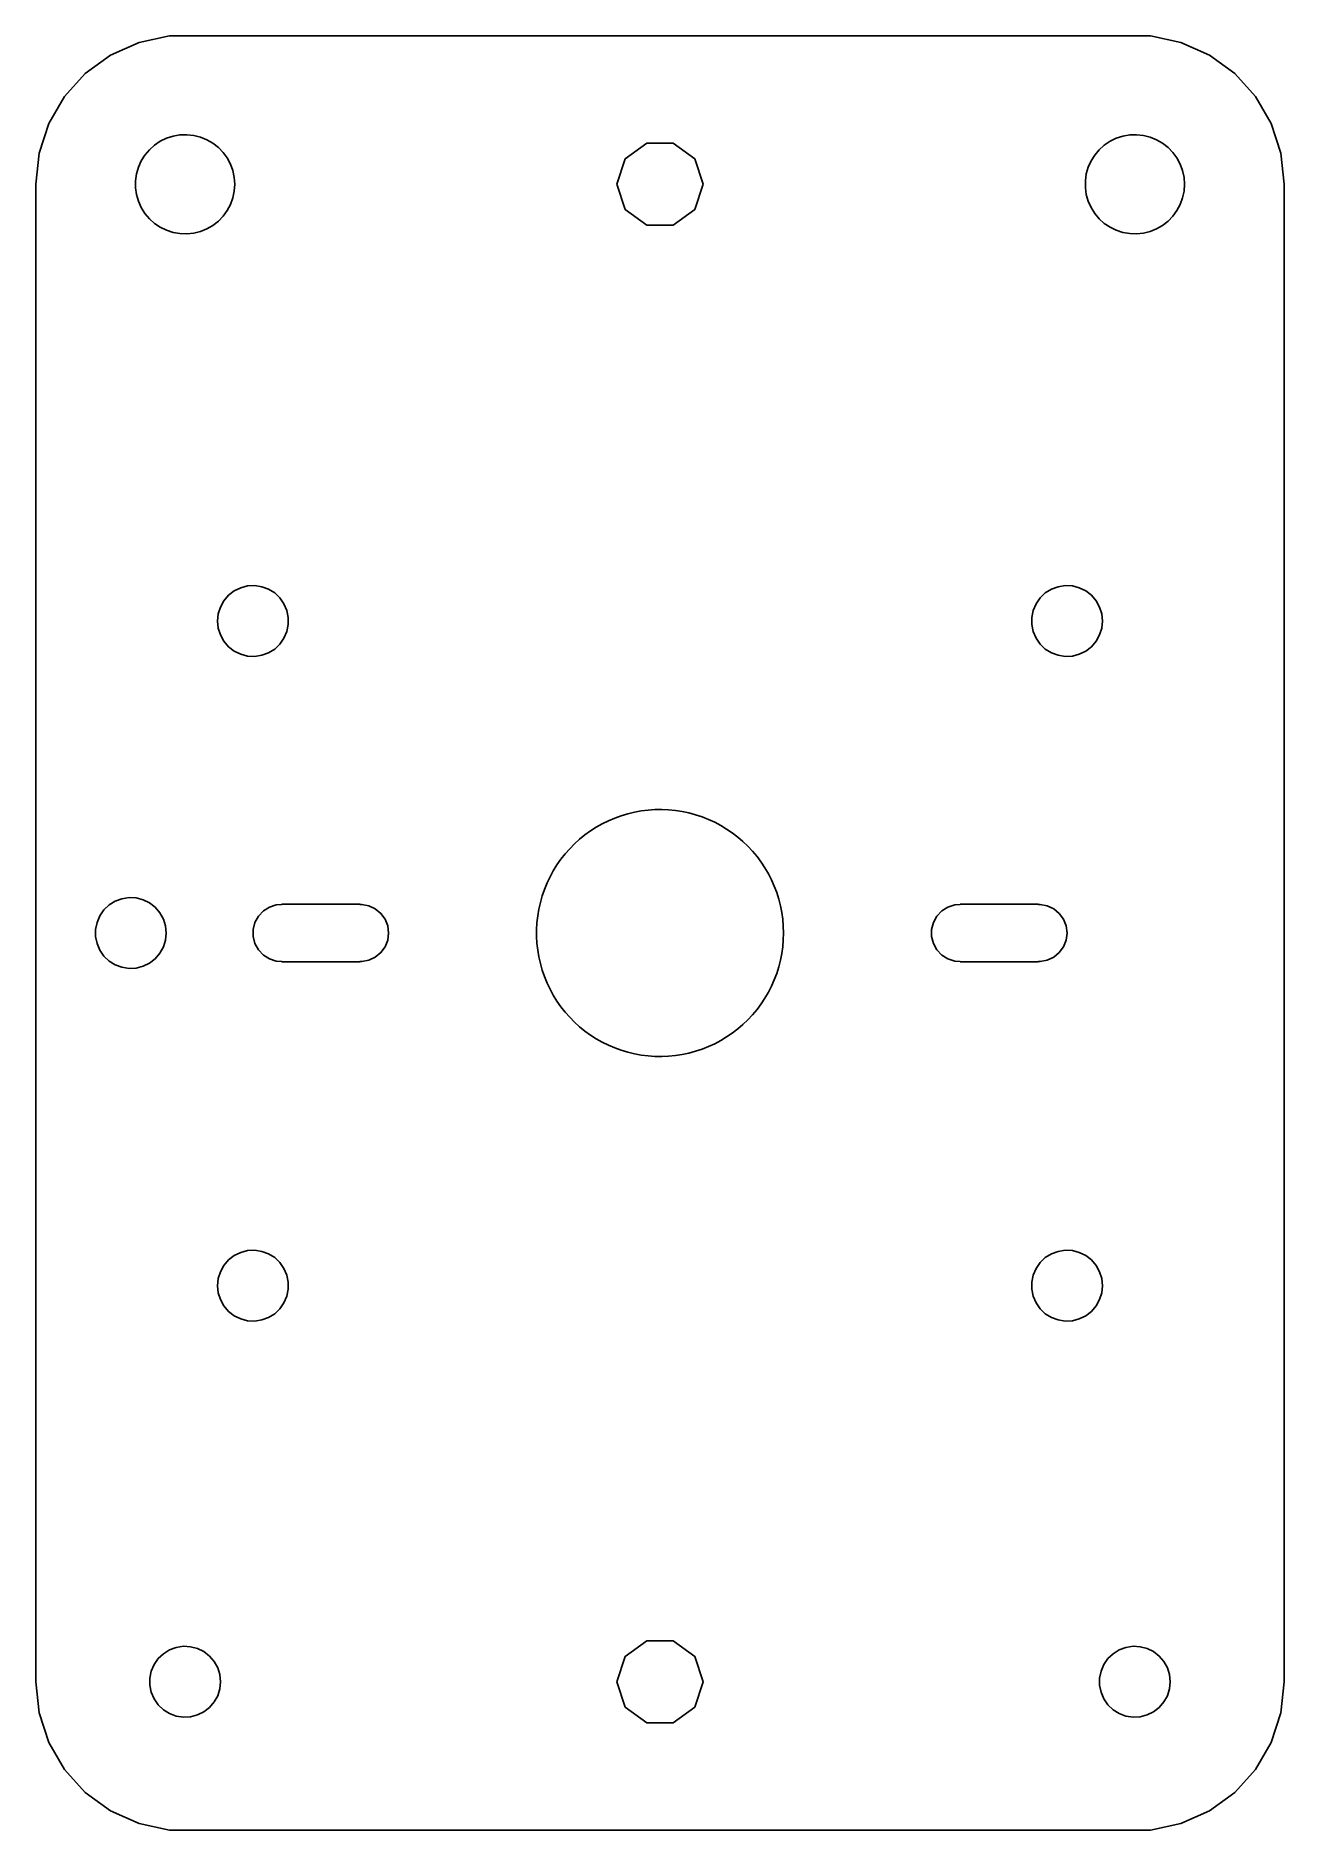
# Model space of a CAD drawing. Extents: x -46 to 46, y -11 to 121.
import ezdxf

# ---------------------------------------------------------------- set-up
doc = ezdxf.new("R2010")
doc.units = 0
doc.header["$MEASUREMENT"] = 0

msp = doc.modelspace()

# ---------------------------------------------------------------- linework, layer by layer
for p, q in [((-40.5, 119.916), (-38.399, 120.852)), ((-38.399, 120.852), (-36.15, 121.33)), ((-36.15, 121.33), (36.15, 121.33)), ((36.15, 121.33), (38.399, 120.852)), ((38.399, 120.852), (40.5, 119.916)), ((-42.36, 118.565), (-40.5, 119.916)), ((40.5, 119.916), (42.36, 118.565)), ((-43.899, 116.856), (-42.36, 118.565)), ((42.36, 118.565), (43.899, 116.856)), ((-45.049, 114.864), (-43.899, 116.856)), ((43.899, 116.856), (45.049, 114.864)), ((-45.76, 112.677), (-45.049, 114.864)), ((-36.829, 113.559), (-36.371, 113.782)), ((-36.371, 113.782), (-35.885, 113.94)), ((-35.885, 113.94), (-35.382, 114.029)), ((-35.382, 114.029), (-34.872, 114.046)), ((-34.872, 114.046), (-34.365, 113.993)), ((-34.365, 113.993), (-33.869, 113.87)), ((-33.869, 113.87), (-33.396, 113.678)), ((33.171, 113.559), (33.629, 113.782)), ((33.629, 113.782), (34.115, 113.94)), ((34.115, 113.94), (34.618, 114.029)), ((34.618, 114.029), (35.128, 114.046)), ((35.128, 114.046), (35.635, 113.993)), ((35.635, 113.993), (36.131, 113.87)), ((36.131, 113.87), (36.604, 113.678)), ((45.049, 114.864), (45.76, 112.677)), ((-46, 110.39), (-45.76, 112.677)), ((-38.23, 112.108), (-37.96, 112.541)), ((-37.96, 112.541), (-37.632, 112.932)), ((-37.632, 112.932), (-37.253, 113.273)), ((-37.253, 113.273), (-36.829, 113.559)), ((-33.396, 113.678), (-32.954, 113.423)), ((-32.954, 113.423), (-32.552, 113.109)), ((-32.552, 113.109), (-32.197, 112.742)), ((-32.197, 112.742), (-31.897, 112.329)), ((-2.569, 112.256), (-0.981, 113.41)), ((-0.981, 113.41), (0.981, 113.41)), ((0.981, 113.41), (2.569, 112.256)), ((31.77, 112.108), (32.04, 112.541)), ((32.04, 112.541), (32.368, 112.932)), ((32.368, 112.932), (32.747, 113.273)), ((32.747, 113.273), (33.171, 113.559)), ((36.604, 113.678), (37.046, 113.423)), ((37.046, 113.423), (37.448, 113.109)), ((37.448, 113.109), (37.803, 112.742)), ((37.803, 112.742), (38.103, 112.329)), ((45.76, 112.677), (46, 110.39)), ((-38.65, 110.645), (-38.579, 111.151)), ((-38.579, 111.151), (-38.438, 111.641)), ((-38.438, 111.641), (-38.23, 112.108)), ((-31.897, 112.329), (-31.658, 111.878)), ((-31.658, 111.878), (-31.483, 111.398)), ((-31.483, 111.398), (-31.377, 110.899)), ((-3.175, 110.39), (-2.569, 112.256)), ((2.569, 112.256), (3.175, 110.39)), ((31.35, 110.645), (31.421, 111.151)), ((31.421, 111.151), (31.562, 111.641)), ((31.562, 111.641), (31.77, 112.108)), ((38.103, 112.329), (38.342, 111.878)), ((38.342, 111.878), (38.517, 111.398)), ((38.517, 111.398), (38.623, 110.899)), ((-46, 0), (-46, 110.39)), ((-38.65, 110.135), (-38.65, 110.645)), ((-38.579, 109.629), (-38.65, 110.135)), ((-31.377, 109.881), (-31.483, 109.382)), ((-31.377, 110.899), (-31.341, 110.39)), ((-31.341, 110.39), (-31.377, 109.881)), ((-2.569, 108.524), (-3.175, 110.39)), ((3.175, 110.39), (2.569, 108.524)), ((31.35, 110.135), (31.35, 110.645)), ((31.421, 109.629), (31.35, 110.135)), ((38.623, 109.881), (38.517, 109.382)), ((38.623, 110.899), (38.659, 110.39)), ((38.659, 110.39), (38.623, 109.881)), ((46, 110.39), (46, 0)), ((-38.438, 109.139), (-38.579, 109.629)), ((-38.23, 108.672), (-38.438, 109.139)), ((-37.96, 108.239), (-38.23, 108.672)), ((-31.658, 108.902), (-31.897, 108.451)), ((-31.483, 109.382), (-31.658, 108.902)), ((-0.981, 107.37), (-2.569, 108.524)), ((2.569, 108.524), (0.981, 107.37)), ((31.562, 109.139), (31.421, 109.629)), ((31.77, 108.672), (31.562, 109.139)), ((32.04, 108.239), (31.77, 108.672)), ((38.342, 108.902), (38.103, 108.451)), ((38.517, 109.382), (38.342, 108.902)), ((-37.632, 107.848), (-37.96, 108.239)), ((-37.253, 107.507), (-37.632, 107.848)), ((-36.829, 107.221), (-37.253, 107.507)), ((-36.371, 106.998), (-36.829, 107.221)), ((-32.954, 107.357), (-33.396, 107.102)), ((-32.552, 107.671), (-32.954, 107.357)), ((-32.197, 108.038), (-32.552, 107.671)), ((-31.897, 108.451), (-32.197, 108.038)), ((0.981, 107.37), (-0.981, 107.37)), ((32.368, 107.848), (32.04, 108.239)), ((32.747, 107.507), (32.368, 107.848)), ((33.171, 107.221), (32.747, 107.507)), ((33.629, 106.998), (33.171, 107.221)), ((37.046, 107.357), (36.604, 107.102)), ((37.448, 107.671), (37.046, 107.357)), ((37.803, 108.038), (37.448, 107.671)), ((38.103, 108.451), (37.803, 108.038)), ((-35.885, 106.84), (-36.371, 106.998)), ((-35.382, 106.751), (-35.885, 106.84)), ((-34.872, 106.734), (-35.382, 106.751)), ((-34.365, 106.787), (-34.872, 106.734)), ((-33.869, 106.91), (-34.365, 106.787)), ((-33.396, 107.102), (-33.869, 106.91)), ((34.115, 106.84), (33.629, 106.998)), ((34.618, 106.751), (34.115, 106.84)), ((35.128, 106.734), (34.618, 106.751)), ((35.635, 106.787), (35.128, 106.734)), ((36.131, 106.91), (35.635, 106.787)), ((36.604, 107.102), (36.131, 106.91)), ((-30.907, 80.645), (-30.396, 80.778)), ((-30.396, 80.778), (-29.868, 80.805)), ((-29.868, 80.805), (-29.345, 80.724)), ((-29.345, 80.724), (-28.849, 80.541)), ((28.849, 80.541), (29.345, 80.724)), ((29.345, 80.724), (29.868, 80.805)), ((29.868, 80.805), (30.396, 80.778)), ((30.396, 80.778), (30.907, 80.645)), ((-32.401, 79.225), (-32.145, 79.688)), ((-32.145, 79.688), (-31.8, 80.089)), ((-31.8, 80.089), (-31.382, 80.412)), ((-31.382, 80.412), (-30.907, 80.645)), ((-28.849, 80.541), (-28.401, 80.261)), ((-28.401, 80.261), (-28.017, 79.897)), ((-28.017, 79.897), (-27.715, 79.463)), ((-27.715, 79.463), (-27.507, 78.977)), ((27.507, 78.977), (27.715, 79.463)), ((27.715, 79.463), (28.017, 79.897)), ((28.017, 79.897), (28.401, 80.261)), ((28.401, 80.261), (28.849, 80.541)), ((30.907, 80.645), (31.382, 80.412)), ((31.382, 80.412), (31.8, 80.089)), ((31.8, 80.089), (32.145, 79.688)), ((32.145, 79.688), (32.401, 79.225)), ((-32.613, 78.195), (-32.559, 78.721)), ((-32.559, 77.669), (-32.613, 78.195)), ((-32.559, 78.721), (-32.401, 79.225)), ((-27.507, 78.977), (-27.401, 78.459)), ((-27.401, 78.459), (-27.401, 77.931)), ((27.401, 78.459), (27.507, 78.977)), ((27.401, 77.931), (27.401, 78.459)), ((32.401, 79.225), (32.559, 78.721)), ((32.559, 78.721), (32.613, 78.195)), ((32.613, 78.195), (32.559, 77.669)), ((-32.401, 77.165), (-32.559, 77.669)), ((-32.145, 76.702), (-32.401, 77.165)), ((-27.715, 76.927), (-28.017, 76.493)), ((-27.507, 77.413), (-27.715, 76.927)), ((-27.401, 77.931), (-27.507, 77.413)), ((27.507, 77.413), (27.401, 77.931)), ((27.715, 76.927), (27.507, 77.413)), ((28.017, 76.493), (27.715, 76.927)), ((32.401, 77.165), (32.145, 76.702)), ((32.559, 77.669), (32.401, 77.165)), ((-31.8, 76.301), (-32.145, 76.702)), ((-31.382, 75.978), (-31.8, 76.301)), ((-30.907, 75.745), (-31.382, 75.978)), ((-30.396, 75.612), (-30.907, 75.745)), ((-29.868, 75.585), (-30.396, 75.612)), ((-29.345, 75.666), (-29.868, 75.585)), ((-28.849, 75.849), (-29.345, 75.666)), ((-28.401, 76.129), (-28.849, 75.849)), ((-28.017, 76.493), (-28.401, 76.129)), ((28.401, 76.129), (28.017, 76.493)), ((28.849, 75.849), (28.401, 76.129)), ((29.345, 75.666), (28.849, 75.849)), ((29.868, 75.585), (29.345, 75.666)), ((30.396, 75.612), (29.868, 75.585)), ((30.907, 75.745), (30.396, 75.612)), ((31.382, 75.978), (30.907, 75.745)), ((31.8, 76.301), (31.382, 75.978)), ((32.145, 76.702), (31.8, 76.301)), ((-30.907, 31.645), (-30.396, 31.778)), ((-30.396, 31.778), (-29.868, 31.805)), ((-29.868, 31.805), (-29.345, 31.724)), ((29.345, 31.724), (29.868, 31.805)), ((29.868, 31.805), (30.396, 31.778)), ((30.396, 31.778), (30.907, 31.645)), ((-32.401, 30.225), (-32.145, 30.688)), ((-32.145, 30.688), (-31.8, 31.089)), ((-31.8, 31.089), (-31.382, 31.412)), ((-31.382, 31.412), (-30.907, 31.645)), ((-29.345, 31.724), (-28.849, 31.541)), ((-28.849, 31.541), (-28.401, 31.261)), ((-28.401, 31.261), (-28.017, 30.897)), ((-28.017, 30.897), (-27.715, 30.463)), ((-27.715, 30.463), (-27.507, 29.977)), ((27.507, 29.977), (27.715, 30.463)), ((27.715, 30.463), (28.017, 30.897)), ((28.017, 30.897), (28.401, 31.261)), ((28.401, 31.261), (28.849, 31.541)), ((28.849, 31.541), (29.345, 31.724)), ((30.907, 31.645), (31.382, 31.412)), ((31.382, 31.412), (31.8, 31.089)), ((31.8, 31.089), (32.145, 30.688)), ((32.145, 30.688), (32.401, 30.225)), ((-32.613, 29.195), (-32.559, 29.721)), ((-32.559, 28.669), (-32.613, 29.195)), ((-32.559, 29.721), (-32.401, 30.225)), ((-27.507, 29.977), (-27.401, 29.459)), ((-27.401, 29.459), (-27.401, 28.931)), ((27.401, 29.459), (27.507, 29.977)), ((27.401, 28.931), (27.401, 29.459)), ((32.401, 30.225), (32.559, 29.721)), ((32.559, 29.721), (32.613, 29.195)), ((32.613, 29.195), (32.559, 28.669)), ((-32.401, 28.165), (-32.559, 28.669)), ((-32.145, 27.702), (-32.401, 28.165)), ((-27.715, 27.927), (-28.017, 27.493)), ((-27.507, 28.413), (-27.715, 27.927)), ((-27.401, 28.931), (-27.507, 28.413)), ((27.507, 28.413), (27.401, 28.931)), ((27.715, 27.927), (27.507, 28.413)), ((28.017, 27.493), (27.715, 27.927)), ((32.401, 28.165), (32.145, 27.702)), ((32.559, 28.669), (32.401, 28.165)), ((-31.8, 27.301), (-32.145, 27.702)), ((-31.382, 26.978), (-31.8, 27.301)), ((-30.907, 26.745), (-31.382, 26.978)), ((-30.396, 26.612), (-30.907, 26.745)), ((-29.868, 26.585), (-30.396, 26.612)), ((-29.345, 26.666), (-29.868, 26.585)), ((-28.849, 26.849), (-29.345, 26.666)), ((-28.401, 27.129), (-28.849, 26.849)), ((-28.017, 27.493), (-28.401, 27.129)), ((28.401, 27.129), (28.017, 27.493)), ((28.849, 26.849), (28.401, 27.129)), ((29.345, 26.666), (28.849, 26.849)), ((29.868, 26.585), (29.345, 26.666)), ((30.396, 26.612), (29.868, 26.585)), ((30.907, 26.745), (30.396, 26.612)), ((31.382, 26.978), (30.907, 26.745)), ((31.8, 27.301), (31.382, 26.978)), ((32.145, 27.702), (31.8, 27.301)), ((-37.285, 1.268), (-36.983, 1.702)), ((-36.983, 1.702), (-36.599, 2.066)), ((-36.599, 2.066), (-36.151, 2.346)), ((-36.151, 2.346), (-35.655, 2.529)), ((-35.655, 2.529), (-35.132, 2.61)), ((-35.132, 2.61), (-34.604, 2.583)), ((-34.604, 2.583), (-34.093, 2.45)), ((-34.093, 2.45), (-33.618, 2.217)), ((-33.618, 2.217), (-33.2, 1.894)), ((-33.2, 1.894), (-32.855, 1.493)), ((-32.855, 1.493), (-32.599, 1.03)), ((-45.76, -2.287), (-46, 0)), ((-37.599, 0.264), (-37.493, 0.782)), ((-37.599, -0.264), (-37.599, 0.264)), ((-37.493, 0.782), (-37.285, 1.268)), ((-32.599, 1.03), (-32.441, 0.526)), ((-32.441, 0.526), (-32.387, 0)), ((-32.387, 0), (-32.441, -0.526)), ((46, 0), (45.76, -2.287)), ((-37.493, -0.782), (-37.599, -0.264)), ((-37.285, -1.268), (-37.493, -0.782)), ((-36.983, -1.702), (-37.285, -1.268)), ((-32.599, -1.03), (-32.855, -1.493)), ((-32.441, -0.526), (-32.599, -1.03)), ((-45.049, -4.474), (-45.76, -2.287)), ((-36.599, -2.066), (-36.983, -1.702)), ((-36.151, -2.346), (-36.599, -2.066)), ((-35.655, -2.529), (-36.151, -2.346)), ((-35.132, -2.61), (-35.655, -2.529)), ((-34.604, -2.583), (-35.132, -2.61)), ((-34.093, -2.45), (-34.604, -2.583)), ((-33.618, -2.217), (-34.093, -2.45)), ((-33.2, -1.894), (-33.618, -2.217)), ((-32.855, -1.493), (-33.2, -1.894)), ((45.76, -2.287), (45.049, -4.474)), ((-43.899, -6.466), (-45.049, -4.474)), ((45.049, -4.474), (43.899, -6.466)), ((-42.36, -8.175), (-43.899, -6.466)), ((43.899, -6.466), (42.36, -8.175)), ((-40.5, -9.526), (-42.36, -8.175)), ((42.36, -8.175), (40.5, -9.526)), ((-38.399, -10.462), (-40.5, -9.526)), ((-36.15, -10.94), (-38.399, -10.462)), ((38.399, -10.462), (36.15, -10.94)), ((40.5, -9.526), (38.399, -10.462)), ((36.15, -10.94), (-36.15, -10.94))]:
    msp.add_line(p, q)
for points in [[(-4.697, 47.397), (-5.123, 47.67), (-5.533, 47.966), (-5.927, 48.285), (-6.302, 48.625), (-6.657, 48.985), (-6.992, 49.365), (-7.305, 49.763), (-7.596, 50.177), (-7.863, 50.607), (-8.106, 51.051), (-8.323, 51.508), (-8.515, 51.976), (-8.681, 52.454), (-8.82, 52.941), (-8.932, 53.435), (-9.016, 53.934), (-9.072, 54.437), (-9.1, 54.942), (-9.1, 55.448), (-9.072, 55.953), (-9.016, 56.456), (-8.932, 56.955), (-8.82, 57.449), (-8.681, 57.936), (-8.515, 58.414), (-8.323, 58.882), (-8.106, 59.339), (-7.863, 59.783), (-7.596, 60.213), (-7.305, 60.627), (-6.992, 61.025), (-6.657, 61.405), (-6.302, 61.765), (-5.927, 62.105), (-5.533, 62.424), (-5.123, 62.72), (-4.697, 62.993), (-4.256, 63.242), (-3.803, 63.466), (-3.337, 63.665), (-2.861, 63.837), (-2.377, 63.983), (-1.884, 64.101), (-1.387, 64.192), (-0.884, 64.255), (-0.38, 64.291), (0.127, 64.298), (0.632, 64.276), (1.136, 64.227), (1.636, 64.15), (2.131, 64.045), (2.62, 63.913), (3.1, 63.754), (3.571, 63.569), (4.031, 63.357), (4.478, 63.121), (4.912, 62.86), (5.33, 62.575), (5.732, 62.267), (6.116, 61.938), (6.482, 61.587), (6.827, 61.217), (7.151, 60.828), (7.453, 60.422), (7.732, 60), (7.987, 59.563), (8.218, 59.112), (8.423, 58.65), (8.602, 58.176), (8.754, 57.693), (8.879, 57.203), (8.977, 56.707), (9.047, 56.205), (9.089, 55.701), (9.103, 55.195), (9.089, 54.689), (9.047, 54.185), (8.977, 53.683), (8.879, 53.187), (8.754, 52.697), (8.602, 52.214), (8.423, 51.74), (8.218, 51.278), (7.987, 50.827), (7.732, 50.39), (7.453, 49.968), (7.151, 49.562), (6.827, 49.173), (6.482, 48.803), (6.116, 48.452), (5.732, 48.123), (5.33, 47.815), (4.912, 47.53), (4.478, 47.269), (4.031, 47.033), (3.571, 46.821), (3.1, 46.636), (2.62, 46.477), (2.131, 46.345), (1.636, 46.24), (1.136, 46.163), (0.632, 46.114), (0.127, 46.092), (-0.38, 46.099), (-0.884, 46.135), (-1.387, 46.198), (-1.884, 46.289), (-2.377, 46.407), (-2.861, 46.553), (-3.337, 46.725), (-3.803, 46.924), (-4.256, 47.148)], [(-41.599, 54.931), (-41.599, 55.459), (-41.493, 55.977), (-41.285, 56.463), (-40.983, 56.897), (-40.599, 57.261), (-40.151, 57.541), (-39.655, 57.724), (-39.132, 57.805), (-38.604, 57.778), (-38.093, 57.645), (-37.618, 57.412), (-37.2, 57.089), (-36.855, 56.688), (-36.599, 56.225), (-36.441, 55.721), (-36.387, 55.195), (-36.441, 54.669), (-36.599, 54.165), (-36.855, 53.702), (-37.2, 53.301), (-37.618, 52.978), (-38.093, 52.745), (-38.604, 52.612), (-39.132, 52.585), (-39.655, 52.666), (-40.151, 52.849), (-40.599, 53.129), (-40.983, 53.493), (-41.285, 53.927), (-41.493, 54.413)], [(-29.983, 54.93), (-29.983, 55.46), (-29.851, 55.974), (-29.596, 56.439), (-29.233, 56.825), (-28.785, 57.11), (-28.281, 57.273), (-27.884, 57.298), (-27.884, 57.311), (-22.116, 57.311), (-22.116, 57.298), (-21.983, 57.307), (-21.462, 57.207), (-20.982, 56.982), (-20.573, 56.643), (-20.262, 56.214), (-20.066, 55.721), (-20, 55.195), (-20.066, 54.669), (-20.262, 54.176), (-20.573, 53.747), (-20.982, 53.408), (-21.462, 53.183), (-21.983, 53.083), (-22.116, 53.092), (-22.116, 53.079), (-27.884, 53.079), (-27.884, 53.092), (-28.281, 53.117), (-28.785, 53.28), (-29.233, 53.565), (-29.596, 53.951), (-29.851, 54.416)], [(-3.175, 0), (-2.569, 1.866), (-0.981, 3.02), (0.981, 3.02), (2.569, 1.866), (3.175, 0), (2.569, -1.866), (0.981, -3.02), (-0.981, -3.02), (-2.569, -1.866)], [(34.868, 2.61), (35.396, 2.583), (35.907, 2.45), (36.382, 2.217), (36.8, 1.894), (37.145, 1.493), (37.401, 1.03), (37.559, 0.526), (37.613, 0), (37.559, -0.526), (37.401, -1.03), (37.145, -1.493), (36.8, -1.894), (36.382, -2.217), (35.907, -2.45), (35.396, -2.583), (34.868, -2.61), (34.345, -2.529), (33.849, -2.346), (33.401, -2.066), (33.017, -1.702), (32.715, -1.268), (32.507, -0.782), (32.401, -0.264), (32.401, 0.264), (32.507, 0.782), (32.715, 1.268), (33.017, 1.702), (33.401, 2.066), (33.849, 2.346), (34.345, 2.529)]]:
    msp.add_lwpolyline(points, close=True)
for points in [[(20.767, 56.825), (21.215, 57.11)], [(21.215, 57.11), (21.719, 57.273)], [(21.719, 57.273), (22.116, 57.298)], [(22.116, 57.311), (27.884, 57.311)], [(22.116, 57.298), (22.116, 57.311)], [(27.884, 57.311), (27.884, 57.298)], [(27.884, 57.298), (28.017, 57.307)], [(28.017, 57.307), (28.538, 57.207)], [(28.538, 57.207), (29.018, 56.982)], [(29.018, 56.982), (29.427, 56.643)], [(20.017, 55.46), (20.149, 55.974)], [(20.149, 55.974), (20.404, 56.439)], [(20.404, 56.439), (20.767, 56.825)], [(29.427, 56.643), (29.738, 56.214)], [(29.738, 56.214), (29.934, 55.721)], [(29.934, 55.721), (30, 55.195)], [(20.017, 54.93), (20.017, 55.46)], [(20.149, 54.416), (20.017, 54.93)], [(20.404, 53.951), (20.149, 54.416)], [(29.934, 54.669), (29.738, 54.176)], [(30, 55.195), (29.934, 54.669)], [(20.767, 53.565), (20.404, 53.951)], [(21.215, 53.28), (20.767, 53.565)], [(21.719, 53.117), (21.215, 53.28)], [(22.116, 53.092), (21.719, 53.117)], [(22.116, 53.079), (22.116, 53.092)], [(27.884, 53.079), (22.116, 53.079)], [(28.017, 53.083), (27.884, 53.092)], [(27.884, 53.092), (27.884, 53.079)], [(28.538, 53.183), (28.017, 53.083)], [(29.018, 53.408), (28.538, 53.183)], [(29.427, 53.747), (29.018, 53.408)], [(29.738, 54.176), (29.427, 53.747)]]:
    msp.add_lwpolyline(points)

doc.saveas('drawing.dxf')
